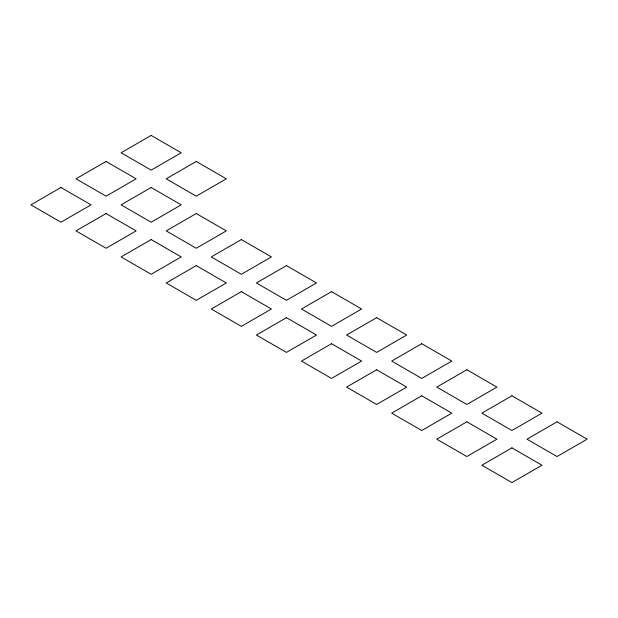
<?xml version="1.0" encoding="UTF-8"?>
<svg xmlns="http://www.w3.org/2000/svg" width="618" height="618" viewBox="0 0 618 618"><rect width="100%" height="100%" fill="white"/><g stroke="black" fill="none" stroke-linecap="round" stroke-linejoin="round"><path stroke-width="0.93" d="M60.966 187.493L30.9 204.852L60.966 222.21L91.031 204.852L60.966 187.493M106.064 161.46L75.999 178.818L106.064 196.176L136.13 178.818L106.064 161.46M151.163 135.419L121.097 152.777L151.163 170.135L181.221 152.777L151.163 135.419M106.064 213.534L75.999 230.893L106.064 248.251L136.13 230.893L106.064 213.534M151.163 187.493L121.097 204.852L151.163 222.21L181.221 204.852L151.163 187.493M196.254 161.46L166.196 178.818L196.254 196.176L226.319 178.818L196.254 161.46M151.163 239.568L121.097 256.926L151.163 274.284L181.221 256.926L151.163 239.568M196.254 213.534L166.196 230.893L196.254 248.251L226.319 230.893L196.254 213.534M196.254 265.609L166.196 282.967L196.254 300.325L226.319 282.967L196.254 265.609M241.352 239.568L211.286 256.926L241.352 274.284L271.418 256.926L241.352 239.568M241.352 291.642L211.286 309L241.352 326.358L271.418 309L241.352 291.642M286.451 265.609L256.385 282.967L286.451 300.325L316.516 282.967L286.451 265.609M286.451 317.675L256.385 335.033L286.451 352.391L316.516 335.033L286.451 317.675M331.549 291.642L301.484 309L331.549 326.358L361.615 309L331.549 291.642M331.549 343.716L301.484 361.074L331.549 378.432L361.615 361.074L331.549 343.716M376.648 317.675L346.582 335.033L376.648 352.391L406.714 335.033L376.648 317.675M376.648 369.749L346.582 387.107L376.648 404.466L406.714 387.107L376.648 369.749M421.746 343.716L391.681 361.074L421.746 378.432L451.804 361.074L421.746 343.716M421.746 395.79L391.681 413.148L421.746 430.507L451.804 413.148L421.746 395.79M466.837 369.749L436.779 387.107L466.837 404.466L496.903 387.107L466.837 369.749M466.837 421.824L436.779 439.182L466.837 456.54L496.903 439.182L466.837 421.824M511.936 395.79L481.87 413.148L511.936 430.507L542.001 413.148L511.936 395.79M511.936 447.865L481.87 465.223L511.936 482.581L542.001 465.223L511.936 447.865M557.034 421.824L526.969 439.182L557.034 456.54L587.1 439.182L557.034 421.824"/></g></svg>
